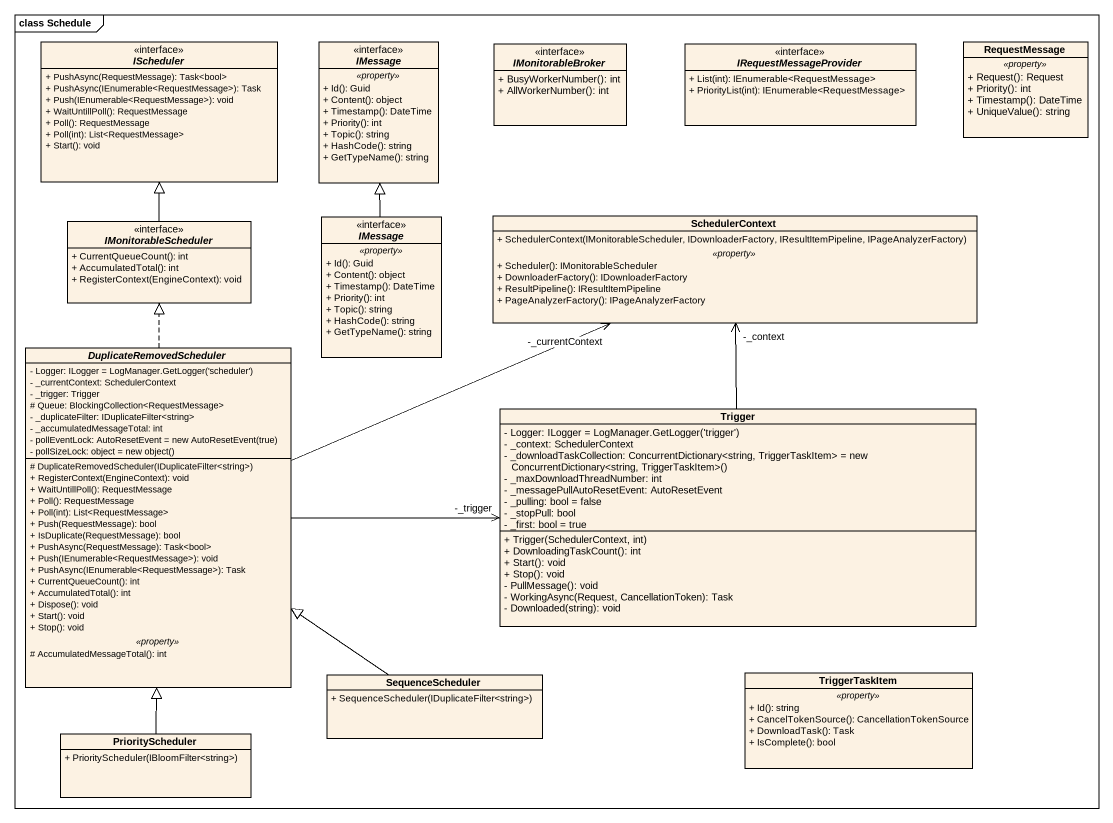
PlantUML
@startuml
mainframe class Schedule
hide circle
hide empty members
skinparam classAttributeIconSize 0
interface IScheduler {
  + PushAsync(RequestMessage): Task<bool>
  + PushAsync(IEnumerable<RequestMessage>): Task
  + Push(IEnumerable<RequestMessage>): void
  + WaitUntillPoll(): RequestMessage
  + Poll(): RequestMessage
  + Poll(int): List<RequestMessage>
  + Start(): void
}
interface IMessage {
  .. <<property>> ..
  + Id(): Guid
  + Content(): object
  + Timestamp(): DateTime
  + Priority(): int
  + Topic(): string
  + HashCode(): string
  + GetTypeName(): string
}
interface IMonitorableBroker {
  + BusyWorkerNumber(): int
  + AllWorkerNumber(): int
}
interface IRequestMessageProvider {
  + List(int): IEnumerable<RequestMessage>
  + PriorityList(int): IEnumerable<RequestMessage>
}
class RequestMessage {
  .. <<property>> ..
  + Request(): Request
  + Priority(): int
  + Timestamp(): DateTime
  + UniqueValue(): string
}
interface "IMessage" as IMessage_2 {
  .. <<property>> ..
  + Id(): Guid
  + Content(): object
  + Timestamp(): DateTime
  + Priority(): int
  + Topic(): string
  + HashCode(): string
  + GetTypeName(): string
}
class SchedulerContext {
  + SchedulerContext(IMonitorableScheduler, IDownloaderFactory, IResultItemPipeline, IPageAnalyzerFactory)
  .. <<property>> ..
  + Scheduler(): IMonitorableScheduler
  + DownloaderFactory(): IDownloaderFactory
  + ResultPipeline(): IResultItemPipeline
  + PageAnalyzerFactory(): IPageAnalyzerFactory
}
interface IMonitorableScheduler {
  + CurrentQueueCount(): int
  + AccumulatedTotal(): int
  + RegisterContext(EngineContext): void
}
abstract class DuplicateRemovedScheduler {
  {field} - Logger: ILogger = LogManager.GetLogger('scheduler')
  - _currentContext: SchedulerContext
  - _trigger: Trigger
  # Queue: BlockingCollection<RequestMessage>
  - _duplicateFilter: IDuplicateFilter<string>
  - _accumulatedMessageTotal: int
  {field} - pollEventLock: AutoResetEvent = new AutoResetEvent(true)
  {field} - pollSizeLock: object = new object()
  --
  # DuplicateRemovedScheduler(IDuplicateFilter<string>)
  + RegisterContext(EngineContext): void
  + WaitUntillPoll(): RequestMessage
  + Poll(): RequestMessage
  + Poll(int): List<RequestMessage>
  + Push(RequestMessage): bool
  + IsDuplicate(RequestMessage): bool
  + PushAsync(RequestMessage): Task<bool>
  + Push(IEnumerable<RequestMessage>): void
  + PushAsync(IEnumerable<RequestMessage>): Task
  + CurrentQueueCount(): int
  + AccumulatedTotal(): int
  + Dispose(): void
  + Start(): void
  + Stop(): void
  .. <<property>> ..
  # AccumulatedMessageTotal(): int
}
class Trigger {
  {field} - Logger: ILogger = LogManager.GetLogger('trigger')
  - _context: SchedulerContext
  {field} - _downloadTaskCollection: ConcurrentDictionary<string, TriggerTaskItem> = new ConcurrentDictionary<string, TriggerTaskItem>()
  - _maxDownloadThreadNumber: int
  - _messagePullAutoResetEvent: AutoResetEvent
  - _pulling: bool = false
  - _stopPull: bool
  - _first: bool = true
  + Trigger(SchedulerContext, int)
  + DownloadingTaskCount(): int
  + Start(): void
  + Stop(): void
  - PullMessage(): void
  - WorkingAsync(Request, CancellationToken): Task
  - Downloaded(string): void
}
class SequenceScheduler {
  + SequenceScheduler(IDuplicateFilter<string>)
}
class TriggerTaskItem {
  .. <<property>> ..
  + Id(): string
  + CancelTokenSource(): CancellationTokenSource
  + DownloadTask(): Task
  + IsComplete(): bool
}
class PriorityScheduler {
  + PriorityScheduler(IBloomFilter<string>)
}
IMessage_2 -up-|> IMessage
IMonitorableScheduler -up-|> IScheduler
DuplicateRemovedScheduler -right-> "-_currentContext" SchedulerContext
DuplicateRemovedScheduler .up.|> IMonitorableScheduler
DuplicateRemovedScheduler -right-> "-_trigger" Trigger
Trigger -up-> "-_context" SchedulerContext
SequenceScheduler -up-|> DuplicateRemovedScheduler
PriorityScheduler -up-|> DuplicateRemovedScheduler
@enduml
